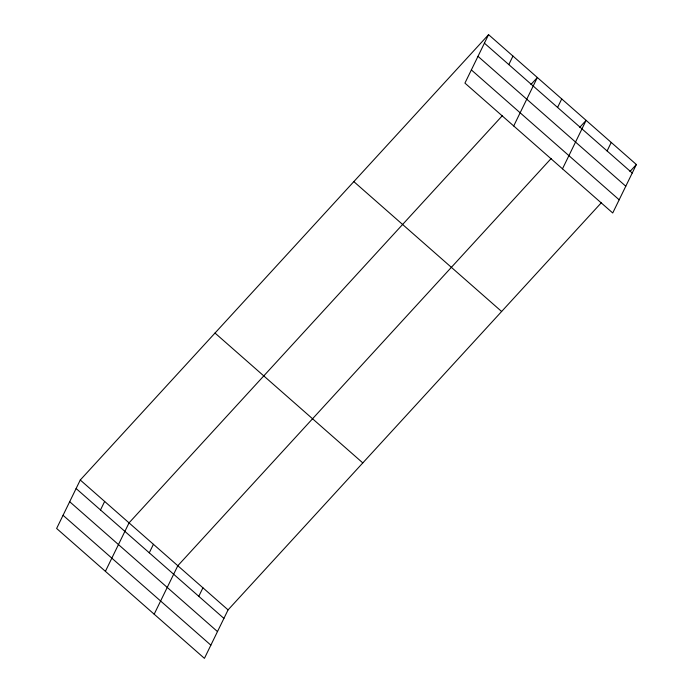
<?xml version="1.0" encoding="UTF-8"?>
<svg xmlns="http://www.w3.org/2000/svg" width="693" height="693" viewBox="0 0 693 693"><rect width="100%" height="100%" fill="white"/><g stroke="black" fill="none" stroke-linecap="round" stroke-linejoin="round"><path stroke-width="1.04" d="M488.574 34.65L464.934 83.108L612.733 212.985L636.373 164.527L488.574 34.65L80.267 480.015L56.627 528.473L204.426 658.35L228.066 609.892L601.437 202.625M100.502 509.953L104.652 501.446M105.405 571.335L129.037 522.877L502.416 115.61M149.272 552.815L153.422 544.3M154.175 614.189L177.815 565.731L551.186 158.472M198.787 596.318L202.936 587.811M508.809 64.588L512.959 56.081M513.712 125.97L537.344 77.512L530.933 84.511M557.579 107.45L561.728 98.934M562.482 168.832L586.122 120.365L579.703 127.365M607.094 150.961L611.243 142.446M629.954 171.526L636.373 164.527M484.416 43.165L632.224 173.033M477.988 56.341L625.788 186.218M471.361 69.924L619.17 199.801M353.828 181.618L501.628 311.495M215.003 333.047L362.803 462.915M80.267 480.015L228.066 609.892M76.109 488.53L223.917 618.399M69.681 501.706L217.481 631.583M63.054 515.289L210.863 645.166"/></g></svg>
